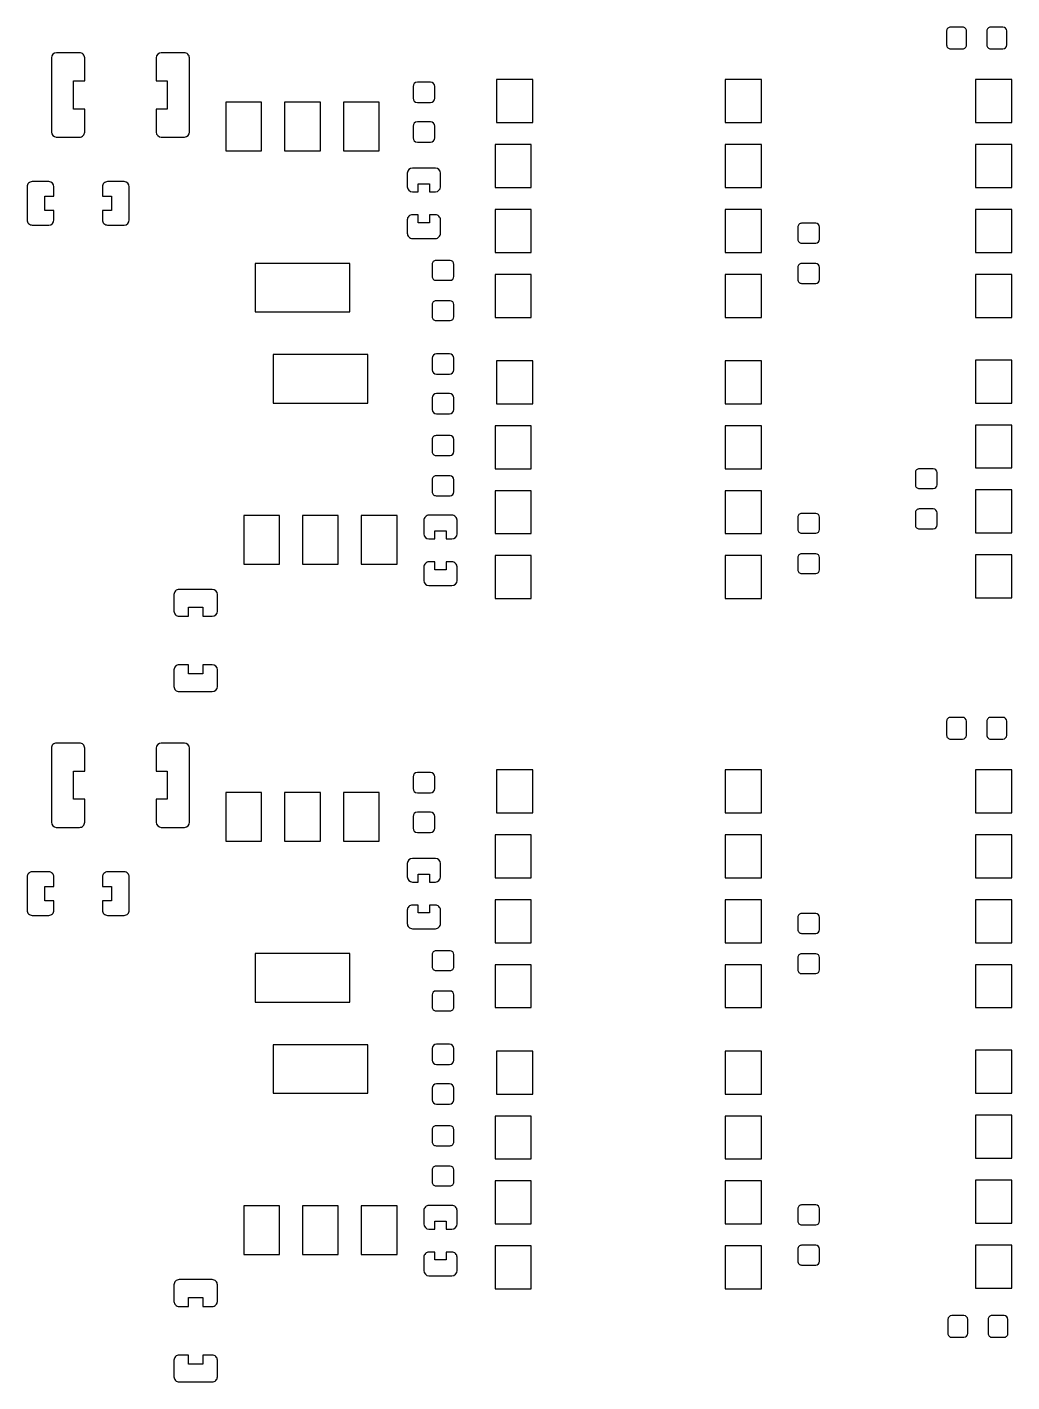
# Model space of a CAD drawing. Extents: x -210 to 210, y -160 to 160.
# Drawn here: x 45.2 to 83.8, y 26.2 to 79.2 of the extents above; entities that cross this region are included whole.
import ezdxf

# ---------------------------------------------------------------- set-up
doc = ezdxf.new("R2010")
doc.units = 0
doc.header["$MEASUREMENT"] = 0
doc.layers.get('0').update_dxf_attribs({"linetype": 'CONTINUOUS'})

msp = doc.modelspace()

# ---------------------------------------------------------------- linework, layer by layer
for points in [[(81.975, 79.075, 0.414214), (81.825005, 79.224995), (81.825005, 79.224995), (81.35, 79.224995), (81.35, 79.224995, 0.41429), (81.199995, 79.075), (81.199995, 79.075), (81.199995, 78.525), (81.199995, 78.525, 0.41428), (81.35, 78.374995), (81.35, 78.374995), (81.825005, 78.374995), (81.825005, 78.374995, 0.414214), (81.975, 78.525), (81.975, 78.525), (81.975, 79.075)], [(83.55, 79.075, 0.414147), (83.4, 79.224995), (83.4, 79.224995), (82.925, 79.224995), (82.925, 79.224995, 0.414223), (82.775, 79.075), (82.775, 79.075), (82.775, 78.525), (82.775, 78.525, 0.41428), (82.925, 78.374995), (82.925, 78.374995), (83.4, 78.374995), (83.4, 78.374995, 0.414128), (83.55, 78.525), (83.55, 78.525), (83.55, 79.075)], [(47.463999, 78.02, 0.414736), (47.263999, 78.22), (47.263999, 78.22), (46.363999, 78.22), (46.363999, 78.22, 0.414028), (46.163999, 78.02), (46.163999, 78.02), (46.163999, 75.12), (46.163999, 75.12, 0.396598), (46.351997, 74.92), (46.351997, 74.92), (47.263999, 74.92), (47.263999, 74.92, 0.414729), (47.463999, 75.12), (47.463999, 75.12), (47.463999, 76.02), (47.463999, 76.02), (47.031001, 76.02), (47.031001, 76.02), (47.031001, 77.12), (47.031001, 77.12), (47.463999, 77.12), (47.463999, 77.12), (47.463999, 78.02)], [(51.563999, 78.02, 0.414779), (51.363999, 78.22), (51.363999, 78.22), (50.463999, 78.22), (50.463999, 78.22, 0.414035), (50.263999, 78.02), (50.263999, 78.02), (50.263999, 77.12), (50.263999, 77.12), (50.698003, 77.12), (50.698003, 77.12), (50.698003, 76.02), (50.698003, 76.02), (50.263999, 76.02), (50.263999, 76.02), (50.263999, 75.12), (50.263999, 75.12, 0.41402), (50.463999, 74.92), (50.463999, 74.92), (51.376997, 74.92), (51.376997, 74.92, 0.395861), (51.563999, 75.12), (51.563999, 75.12), (51.563999, 78.02)], [(61.165, 76.895, 0.403963), (60.996001, 77.07), (60.996001, 77.07), (60.483999, 77.07), (60.483999, 77.07, 0.404855), (60.315, 76.895), (60.315, 76.895), (60.315, 76.445), (60.315, 76.445, 0.404832), (60.483999, 76.27), (60.483999, 76.27), (60.996001, 76.27), (60.996001, 76.27, 0.403931), (61.165, 76.445), (61.165, 76.445), (61.165, 76.895)], [(61.165, 75.345, 0.403939), (60.996001, 75.52), (60.996001, 75.52), (60.483999, 75.52), (60.483999, 75.52, 0.404823), (60.315, 75.345), (60.315, 75.345), (60.315, 74.895), (60.315, 74.895, 0.404808), (60.483999, 74.720005), (60.483999, 74.720005), (60.996001, 74.720005), (60.996001, 74.720005, 0.403891), (61.165, 74.895), (61.165, 74.895), (61.165, 75.345)], [(61.39, 73.508003, 0.413299), (61.19, 73.706997), (61.19, 73.706997), (60.29, 73.706997), (60.29, 73.706997, 0.414028), (60.09, 73.508003), (60.09, 73.508003), (60.09, 72.981997), (60.09, 72.981997, 0.414028), (60.29, 72.783003), (60.29, 72.783003), (60.522998, 72.783003), (60.522998, 72.783003), (60.522998, 73.091001), (60.522998, 73.091001), (60.956001, 73.091001), (60.956001, 73.091001), (60.956001, 72.783003), (60.956001, 72.783003), (61.19, 72.783003), (61.19, 72.783003, 0.413285), (61.39, 72.981997), (61.39, 72.981997), (61.39, 73.508003)], [(46.26, 72.98, 0.413949), (46.06, 73.179995), (46.06, 73.179995), (45.41, 73.179995), (45.41, 73.179995, 0.414772), (45.21, 72.98), (45.21, 72.98), (45.21, 71.68), (45.21, 71.68, 0.414836), (45.41, 71.48), (45.41, 71.48), (46.06, 71.48), (46.06, 71.48, 0.413942), (46.26, 71.68), (46.26, 71.68), (46.26, 72.047002), (46.26, 72.047002), (45.91, 72.047002), (45.91, 72.047002), (45.91, 72.613003), (45.91, 72.613003), (46.26, 72.613003), (46.26, 72.613003), (46.26, 72.98)], [(49.21, 72.98, 0.414013), (49.01, 73.179995), (49.01, 73.179995), (48.36, 73.179995), (48.36, 73.179995, 0.414793), (48.16, 72.98), (48.16, 72.98), (48.16, 72.613003), (48.16, 72.613003), (48.51, 72.613003), (48.51, 72.613003), (48.51, 72.047002), (48.51, 72.047002), (48.16, 72.047002), (48.16, 72.047002), (48.16, 71.68), (48.16, 71.68, 0.414786), (48.36, 71.48), (48.36, 71.48), (49.01, 71.48), (49.01, 71.48, 0.41402), (49.21, 71.68), (49.21, 71.68), (49.21, 72.98)], [(61.39, 71.681997, 0.414743), (61.19, 71.882998), (61.19, 71.882998), (60.956001, 71.882998), (60.956001, 71.882998), (60.956001, 71.574004), (60.956001, 71.574004), (60.522998, 71.574004), (60.522998, 71.574004), (60.522998, 71.882998), (60.522998, 71.882998), (60.29, 71.882998), (60.29, 71.882998, 0.415467), (60.09, 71.681997), (60.09, 71.681997), (60.09, 71.157998), (60.09, 71.157998, 0.415488), (60.29, 70.956997), (60.29, 70.956997), (61.19, 70.956997), (61.19, 70.956997, 0.414764), (61.39, 71.157998), (61.39, 71.157998), (61.39, 71.681997)], [(76.225, 71.4, 0.414128), (76.075005, 71.549995), (76.075005, 71.549995), (75.525, 71.549995), (75.525, 71.549995, 0.414214), (75.375, 71.4), (75.375, 71.4), (75.375, 70.924995), (75.375, 70.924995, 0.414252), (75.525, 70.775), (75.525, 70.775), (76.075005, 70.775), (76.075005, 70.775, 0.414175), (76.225, 70.924995), (76.225, 70.924995), (76.225, 71.4)], [(61.915, 69.945, 0.413728), (61.765, 70.095005), (61.765, 70.095005), (61.215, 70.095005), (61.215, 70.095005, 0.41471), (61.065, 69.945), (61.065, 69.945), (61.065, 69.470005), (61.065, 69.470005, 0.414729), (61.215, 69.32), (61.215, 69.32), (61.765, 69.32), (61.765, 69.32, 0.413737), (61.915, 69.470005), (61.915, 69.470005), (61.915, 69.945)], [(76.225, 69.825, 0.414147), (76.075005, 69.974995), (76.075005, 69.974995), (75.525, 69.974995), (75.525, 69.974995, 0.414214), (75.375, 69.825), (75.375, 69.825), (75.375, 69.349995), (75.375, 69.349995, 0.414233), (75.525, 69.2), (75.525, 69.2), (76.075005, 69.2), (76.075005, 69.2, 0.414156), (76.225, 69.349995), (76.225, 69.349995), (76.225, 69.825)], [(61.915, 68.37, 0.41369), (61.765, 68.52), (61.765, 68.52), (61.215, 68.52), (61.215, 68.52, 0.41469), (61.065, 68.37), (61.065, 68.37), (61.065, 67.895005), (61.065, 67.895005, 0.414738), (61.215, 67.745), (61.215, 67.745), (61.765, 67.745), (61.765, 67.745, 0.413747), (61.915, 67.895005), (61.915, 67.895005), (61.915, 68.37)], [(61.915, 66.27, 0.403954), (61.746001, 66.445), (61.746001, 66.445), (61.233999, 66.445), (61.233999, 66.445, 0.404855), (61.065, 66.27), (61.065, 66.27), (61.065, 65.82), (61.065, 65.82, 0.40484), (61.233999, 65.645), (61.233999, 65.645), (61.746001, 65.645), (61.746001, 65.645, 0.403915), (61.915, 65.82), (61.915, 65.82), (61.915, 66.27)], [(61.915, 64.719995, 0.403939), (61.746001, 64.894995), (61.746001, 64.894995), (61.233999, 64.894995), (61.233999, 64.894995, 0.404831), (61.065, 64.719995), (61.065, 64.719995), (61.065, 64.269995), (61.065, 64.269995, 0.4048), (61.233999, 64.095), (61.233999, 64.095), (61.746001, 64.095), (61.746001, 64.095, 0.403884), (61.915, 64.269995), (61.915, 64.269995), (61.915, 64.719995)], [(61.915, 63.095005, 0.413728), (61.765, 63.245), (61.765, 63.245), (61.215, 63.245), (61.215, 63.245, 0.414681), (61.065, 63.095005), (61.065, 63.095005), (61.065, 62.62), (61.065, 62.62, 0.414738), (61.215, 62.47), (61.215, 62.47), (61.765, 62.47), (61.765, 62.47, 0.413728), (61.915, 62.62), (61.915, 62.62), (61.915, 63.095005)], [(61.915, 61.52, 0.413728), (61.765, 61.67), (61.765, 61.67), (61.215, 61.67), (61.215, 61.67, 0.41469), (61.065, 61.52), (61.065, 61.52), (61.065, 61.045), (61.065, 61.045, 0.414738), (61.215, 60.895), (61.215, 60.895), (61.765, 60.895), (61.765, 60.895, 0.413718), (61.915, 61.045), (61.915, 61.045), (61.915, 61.52)], [(80.825, 61.8, 0.414166), (80.675, 61.95), (80.675, 61.95), (80.124995, 61.95), (80.124995, 61.95, 0.41428), (79.975, 61.8), (79.975, 61.8), (79.975, 61.325), (79.975, 61.325, 0.41428), (80.124995, 61.175), (80.124995, 61.175), (80.675, 61.175), (80.675, 61.175, 0.414118), (80.825, 61.325), (80.825, 61.325), (80.825, 61.8)], [(62.04, 59.932002, 0.414706), (61.84, 60.132002), (61.84, 60.132002), (60.94, 60.132002), (60.94, 60.132002, 0.41554), (60.74, 59.932002), (60.74, 59.932002), (60.74, 59.406997), (60.74, 59.406997, 0.414062), (60.94, 59.207002), (60.94, 59.207002), (61.172998, 59.207002), (61.172998, 59.207002), (61.172998, 59.516001), (61.172998, 59.516001), (61.606001, 59.516001), (61.606001, 59.516001), (61.606001, 59.207002), (61.606001, 59.207002), (61.84, 59.207002), (61.84, 59.207002, 0.413257), (62.04, 59.406997), (62.04, 59.406997), (62.04, 59.932002)], [(76.225, 60.05, 0.414156), (76.075005, 60.2), (76.075005, 60.2), (75.525, 60.2), (75.525, 60.2, 0.414233), (75.375, 60.05), (75.375, 60.05), (75.375, 59.575), (75.375, 59.575, 0.414233), (75.525, 59.425), (75.525, 59.425), (76.075005, 59.425), (76.075005, 59.425, 0.414204), (76.225, 59.575), (76.225, 59.575), (76.225, 60.05)], [(80.825, 60.225, 0.414166), (80.675, 60.375), (80.675, 60.375), (80.124995, 60.375), (80.124995, 60.375, 0.41428), (79.975, 60.225), (79.975, 60.225), (79.975, 59.75), (79.975, 59.75, 0.41428), (80.124995, 59.6), (80.124995, 59.6), (80.675, 59.6), (80.675, 59.6, 0.414118), (80.825, 59.75), (80.825, 59.75), (80.825, 60.225)], [(62.04, 58.107002, 0.414706), (61.84, 58.306997), (61.84, 58.306997), (61.606001, 58.306997), (61.606001, 58.306997), (61.606001, 57.998999), (61.606001, 57.998999), (61.172998, 57.998999), (61.172998, 57.998999), (61.172998, 58.306997), (61.172998, 58.306997), (60.94, 58.306997), (60.94, 58.306997, 0.415518), (60.74, 58.107002), (60.74, 58.107002), (60.74, 57.581997), (60.74, 57.581997, 0.414084), (60.94, 57.381997), (60.94, 57.381997), (61.84, 57.381997), (61.84, 57.381997, 0.413271), (62.04, 57.581997), (62.04, 57.581997), (62.04, 58.107002)], [(76.225, 58.475, 0.414156), (76.075005, 58.625), (76.075005, 58.625), (75.525, 58.625), (75.525, 58.625, 0.414233), (75.375, 58.475), (75.375, 58.475), (75.375, 58), (75.375, 58, 0.414233), (75.525, 57.85), (75.525, 57.85), (76.075005, 57.85), (76.075005, 57.85, 0.414204), (76.225, 58), (76.225, 58), (76.225, 58.475)], [(52.66, 57.03, 0.414006), (52.46, 57.23), (52.46, 57.23), (51.16, 57.23), (51.16, 57.23, 0.414801), (50.96, 57.03), (50.96, 57.03), (50.96, 56.38), (50.96, 56.38, 0.414793), (51.16, 56.18), (51.16, 56.18), (51.526001, 56.18), (51.526001, 56.18), (51.526001, 56.53), (51.526001, 56.53), (52.092998, 56.53), (52.092998, 56.53), (52.092998, 56.18), (52.092998, 56.18), (52.46, 56.18), (52.46, 56.18, 0.414006), (52.66, 56.38), (52.66, 56.38), (52.66, 57.03)], [(52.66, 54.08, 0.414006), (52.46, 54.28), (52.46, 54.28), (52.092998, 54.28), (52.092998, 54.28), (52.092998, 53.93), (52.092998, 53.93), (51.526001, 53.93), (51.526001, 53.93), (51.526001, 54.28), (51.526001, 54.28), (51.16, 54.28), (51.16, 54.28, 0.414801), (50.96, 54.08), (50.96, 54.08), (50.96, 53.43), (50.96, 53.43, 0.414822), (51.16, 53.23), (51.16, 53.23), (52.46, 53.23), (52.46, 53.23, 0.414006), (52.66, 53.43), (52.66, 53.43), (52.66, 54.08)], [(81.975, 52.075, 0.414204), (81.825005, 52.225), (81.825005, 52.225), (81.35, 52.225), (81.35, 52.225, 0.41428), (81.199995, 52.075), (81.199995, 52.075), (81.199995, 51.525), (81.199995, 51.525, 0.41428), (81.35, 51.375), (81.35, 51.375), (81.825005, 51.375), (81.825005, 51.375, 0.414204), (81.975, 51.525), (81.975, 51.525), (81.975, 52.075)], [(83.55, 52.075, 0.414156), (83.4, 52.225), (83.4, 52.225), (82.925, 52.225), (82.925, 52.225, 0.414223), (82.775, 52.075), (82.775, 52.075), (82.775, 51.525), (82.775, 51.525, 0.41428), (82.925, 51.375), (82.925, 51.375), (83.4, 51.375), (83.4, 51.375, 0.414128), (83.55, 51.525), (83.55, 51.525), (83.55, 52.075)], [(47.463999, 51.02, 0.41508), (47.263999, 51.22), (47.263999, 51.22), (46.365, 51.22), (46.365, 51.22, 0.415122), (46.163999, 51.02), (46.163999, 51.02), (46.163999, 48.12), (46.163999, 48.12, 0.396233), (46.351997, 47.92), (46.351997, 47.92), (47.263999, 47.92), (47.263999, 47.92, 0.415073), (47.463999, 48.12), (47.463999, 48.12), (47.463999, 49.02), (47.463999, 49.02), (47.031001, 49.02), (47.031001, 49.02), (47.031001, 50.12), (47.031001, 50.12), (47.463999, 50.12), (47.463999, 50.12), (47.463999, 51.02)], [(51.565, 51.02, 0.413656), (51.365, 51.22), (51.365, 51.22), (50.463999, 51.22), (50.463999, 51.22, 0.413649), (50.265, 51.02), (50.265, 51.02), (50.265, 50.12), (50.265, 50.12), (50.698003, 50.12), (50.698003, 50.12), (50.698003, 49.02), (50.698003, 49.02), (50.265, 49.02), (50.265, 49.02), (50.265, 48.12), (50.265, 48.12, 0.413635), (50.463999, 47.92), (50.463999, 47.92), (51.376997, 47.92), (51.376997, 47.92, 0.39624), (51.565, 48.12), (51.565, 48.12), (51.565, 51.02)], [(61.165, 49.895, 0.404376), (60.996001, 50.07), (60.996001, 50.07), (60.483999, 50.07), (60.483999, 50.07, 0.404473), (60.315, 49.895), (60.315, 49.895), (60.315, 49.445), (60.315, 49.445, 0.404418), (60.483999, 49.27), (60.483999, 49.27), (60.996001, 49.27), (60.996001, 49.27, 0.404329), (61.165, 49.445), (61.165, 49.445), (61.165, 49.895)], [(61.165, 48.345, 0.404344), (60.996001, 48.52), (60.996001, 48.52), (60.483999, 48.52), (60.483999, 48.52, 0.404425), (60.315, 48.345), (60.315, 48.345), (60.315, 47.895), (60.315, 47.895, 0.404394), (60.483999, 47.72), (60.483999, 47.72), (60.996001, 47.72), (60.996001, 47.72, 0.404313), (61.165, 47.895), (61.165, 47.895), (61.165, 48.345)], [(61.39, 46.507998, 0.413685), (61.19, 46.707002), (61.19, 46.707002), (60.29, 46.707002), (60.29, 46.707002, 0.413671), (60.09, 46.507998), (60.09, 46.507998), (60.09, 45.981997), (60.09, 45.981997, 0.413649), (60.29, 45.782002), (60.29, 45.782002), (60.522998, 45.782002), (60.522998, 45.782002), (60.522998, 46.091001), (60.522998, 46.091001), (60.957002, 46.091001), (60.957002, 46.091001), (60.957002, 45.782002), (60.957002, 45.782002), (61.19, 45.782002), (61.19, 45.782002, 0.413656), (61.39, 45.981997), (61.39, 45.981997), (61.39, 46.507998)], [(46.26, 45.98, 0.414314), (46.06, 46.18), (46.06, 46.18), (45.41, 46.18), (45.41, 46.18, 0.414414), (45.21, 45.98), (45.21, 45.98), (45.21, 44.68), (45.21, 44.68, 0.414457), (45.41, 44.48), (45.41, 44.48), (46.06, 44.48), (46.06, 44.48, 0.414314), (46.26, 44.68), (46.26, 44.68), (46.26, 45.047002), (46.26, 45.047002), (45.91, 45.047002), (45.91, 45.047002), (45.91, 45.612998), (45.91, 45.612998), (46.26, 45.612998), (46.26, 45.612998), (46.26, 45.98)], [(49.21, 45.98, 0.414364), (49.01, 46.18), (49.01, 46.18), (48.36, 46.18), (48.36, 46.18, 0.414435), (48.16, 45.98), (48.16, 45.98), (48.16, 45.612998), (48.16, 45.612998), (48.51, 45.612998), (48.51, 45.612998), (48.51, 45.047002), (48.51, 45.047002), (48.16, 45.047002), (48.16, 45.047002), (48.16, 44.68), (48.16, 44.68, 0.414428), (48.36, 44.48), (48.36, 44.48), (49.01, 44.48), (49.01, 44.48, 0.414385), (49.21, 44.68), (49.21, 44.68), (49.21, 45.98)], [(61.39, 44.682002, 0.415101), (61.19, 44.881997), (61.19, 44.881997), (60.957002, 44.881997), (60.957002, 44.881997), (60.957002, 44.573999), (60.957002, 44.573999), (60.522998, 44.573999), (60.522998, 44.573999), (60.522998, 44.881997), (60.522998, 44.881997), (60.29, 44.881997), (60.29, 44.881997, 0.415101), (60.09, 44.682002), (60.09, 44.682002), (60.09, 44.158003), (60.09, 44.158003, 0.415137), (60.29, 43.956997), (60.29, 43.956997), (61.19, 43.956997), (61.19, 43.956997, 0.415137), (61.39, 44.158003), (61.39, 44.158003), (61.39, 44.682002)], [(76.225, 44.4, 0.414128), (76.075005, 44.55), (76.075005, 44.55), (75.525, 44.55), (75.525, 44.55, 0.414214), (75.375, 44.4), (75.375, 44.4), (75.375, 43.925), (75.375, 43.925, 0.414252), (75.525, 43.775), (75.525, 43.775), (76.075005, 43.775), (76.075005, 43.775, 0.414185), (76.225, 43.925), (76.225, 43.925), (76.225, 44.4)], [(61.915, 42.945, 0.414194), (61.765, 43.095), (61.765, 43.095), (61.215, 43.095), (61.215, 43.095, 0.414223), (61.065, 42.945), (61.065, 42.945), (61.065, 42.47), (61.065, 42.47, 0.414233), (61.215, 42.32), (61.215, 42.32), (61.765, 42.32), (61.765, 42.32, 0.414214), (61.915, 42.47), (61.915, 42.47), (61.915, 42.945)], [(76.225, 42.825, 0.414128), (76.075005, 42.975), (76.075005, 42.975), (75.525, 42.975), (75.525, 42.975, 0.414214), (75.375, 42.825), (75.375, 42.825), (75.375, 42.35), (75.375, 42.35, 0.414252), (75.525, 42.2), (75.525, 42.2), (76.075005, 42.2), (76.075005, 42.2, 0.414185), (76.225, 42.35), (76.225, 42.35), (76.225, 42.825)], [(61.915, 41.37, 0.414175), (61.765, 41.52), (61.765, 41.52), (61.215, 41.52), (61.215, 41.52, 0.414204), (61.065, 41.37), (61.065, 41.37), (61.065, 40.895), (61.065, 40.895, 0.414252), (61.215, 40.745002), (61.215, 40.745002), (61.765, 40.745002), (61.765, 40.745002, 0.414233), (61.915, 40.895), (61.915, 40.895), (61.915, 41.37)], [(61.915, 39.269998, 0.40438), (61.746001, 39.445002), (61.746001, 39.445002), (61.233999, 39.445002), (61.233999, 39.445002, 0.404477), (61.065, 39.269998), (61.065, 39.269998), (61.065, 38.819998), (61.065, 38.819998, 0.404418), (61.233999, 38.645), (61.233999, 38.645), (61.746001, 38.645), (61.746001, 38.645, 0.404337), (61.915, 38.819998), (61.915, 38.819998), (61.915, 39.269998)], [(61.915, 37.719998, 0.40434), (61.746001, 37.895002), (61.746001, 37.895002), (61.233999, 37.895002), (61.233999, 37.895002, 0.404429), (61.065, 37.719998), (61.065, 37.719998), (61.065, 37.269998), (61.065, 37.269998, 0.404386), (61.233999, 37.095), (61.233999, 37.095), (61.746001, 37.095), (61.746001, 37.095, 0.404297), (61.915, 37.269998), (61.915, 37.269998), (61.915, 37.719998)], [(61.915, 36.095, 0.414194), (61.765, 36.245), (61.765, 36.245), (61.215, 36.245), (61.215, 36.245, 0.414218), (61.065, 36.095), (61.065, 36.095), (61.065, 35.62), (61.065, 35.62, 0.414252), (61.215, 35.470002), (61.215, 35.470002), (61.765, 35.470002), (61.765, 35.470002, 0.414214), (61.915, 35.62), (61.915, 35.62), (61.915, 36.095)], [(61.915, 34.52, 0.414194), (61.765, 34.67), (61.765, 34.67), (61.215, 34.67), (61.215, 34.67, 0.414214), (61.065, 34.52), (61.065, 34.52), (61.065, 34.045), (61.065, 34.045, 0.414256), (61.215, 33.895), (61.215, 33.895), (61.765, 33.895), (61.765, 33.895, 0.414218), (61.915, 34.045), (61.915, 34.045), (61.915, 34.52)], [(62.04, 32.932, 0.415062), (61.84, 33.133), (61.84, 33.133), (60.94, 33.133), (60.94, 33.133, 0.415176), (60.74, 32.932), (60.74, 32.932), (60.74, 32.407), (60.74, 32.407, 0.413699), (60.94, 32.207002), (60.94, 32.207002), (61.172998, 32.207002), (61.172998, 32.207002), (61.172998, 32.515999), (61.172998, 32.515999), (61.606997, 32.515999), (61.606997, 32.515999), (61.606997, 32.207002), (61.606997, 32.207002), (61.84, 32.207002), (61.84, 32.207002, 0.413599), (62.04, 32.407), (62.04, 32.407), (62.04, 32.932)], [(76.225, 33, 0.414147), (76.075005, 33.149998), (76.075005, 33.149998), (75.525, 33.149998), (75.525, 33.149998, 0.414214), (75.375, 33), (75.375, 33), (75.375, 32.525), (75.375, 32.525, 0.414237), (75.525, 32.375), (75.525, 32.375), (76.075005, 32.375), (76.075005, 32.375, 0.414204), (76.225, 32.525), (76.225, 32.525), (76.225, 33)], [(62.04, 31.107, 0.415037), (61.84, 31.307), (61.84, 31.307), (61.606997, 31.307), (61.606997, 31.307), (61.606997, 30.998999), (61.606997, 30.998999), (61.172998, 30.998999), (61.172998, 30.998999), (61.172998, 31.307), (61.172998, 31.307), (60.94, 31.307), (60.94, 31.307, 0.415134), (60.74, 31.107), (60.74, 31.107), (60.74, 30.582), (60.74, 30.582, 0.413731), (60.94, 30.382), (60.94, 30.382), (61.84, 30.382), (61.84, 30.382, 0.413624), (62.04, 30.582), (62.04, 30.582), (62.04, 31.107)], [(76.225, 31.425, 0.414147), (76.075005, 31.575002), (76.075005, 31.575002), (75.525, 31.575002), (75.525, 31.575002, 0.414214), (75.375, 31.425), (75.375, 31.425), (75.375, 30.95), (75.375, 30.95, 0.414242), (75.525, 30.8), (75.525, 30.8), (76.075005, 30.8), (76.075005, 30.8, 0.414204), (76.225, 30.95), (76.225, 30.95), (76.225, 31.425)], [(52.66, 30.03, 0.414375), (52.46, 30.23), (52.46, 30.23), (51.16, 30.23), (51.16, 30.23, 0.41445), (50.96, 30.03), (50.96, 30.03), (50.96, 29.38), (50.96, 29.38, 0.414428), (51.16, 29.18), (51.16, 29.18), (51.527002, 29.18), (51.527002, 29.18), (51.527002, 29.53), (51.527002, 29.53), (52.092998, 29.53), (52.092998, 29.53), (52.092998, 29.18), (52.092998, 29.18), (52.46, 29.18), (52.46, 29.18, 0.414371), (52.66, 29.38), (52.66, 29.38), (52.66, 30.03)], [(82.025, 28.675, 0.414147), (81.874995, 28.825), (81.874995, 28.825), (81.4, 28.825), (81.4, 28.825, 0.414194), (81.249995, 28.675), (81.249995, 28.675), (81.249995, 28.125), (81.249995, 28.125, 0.414261), (81.4, 27.975), (81.4, 27.975), (81.874995, 27.975), (81.874995, 27.975, 0.414161), (82.025, 28.125), (82.025, 28.125), (82.025, 28.675)], [(83.6, 28.675, 0.414147), (83.45, 28.825), (83.45, 28.825), (82.975, 28.825), (82.975, 28.825, 0.414214), (82.825, 28.675), (82.825, 28.675), (82.825, 28.125), (82.825, 28.125, 0.414242), (82.975, 27.975), (82.975, 27.975), (83.45, 27.975), (83.45, 27.975, 0.414214), (83.6, 28.125), (83.6, 28.125), (83.6, 28.675)], [(52.66, 27.08, 0.414389), (52.46, 27.28), (52.46, 27.28), (52.092998, 27.28), (52.092998, 27.28), (52.092998, 26.93), (52.092998, 26.93), (51.527002, 26.93), (51.527002, 26.93), (51.527002, 27.28), (51.527002, 27.28), (51.16, 27.28), (51.16, 27.28, 0.414439), (50.96, 27.08), (50.96, 27.08), (50.96, 26.43), (50.96, 26.43, 0.414432), (51.16, 26.23), (51.16, 26.23), (52.46, 26.23), (52.46, 26.23, 0.414375), (52.66, 26.43), (52.66, 26.43), (52.66, 27.08)]]:
    msp.add_lwpolyline(points, format="xyb")
for points in [[(65.004995, 77.17), (63.585, 77.17), (63.585, 77.17), (63.585, 75.49), (63.585, 75.49), (65.004995, 75.49), (65.004995, 75.49), (65.004995, 77.17)], [(73.955, 77.17), (72.535, 77.17), (72.535, 77.17), (72.535, 75.49), (72.535, 75.49), (73.955, 75.49), (73.955, 75.49), (73.955, 77.17)], [(83.755, 77.17), (82.335, 77.17), (82.335, 77.17), (82.335, 75.49), (82.335, 75.49), (83.755, 75.49), (83.755, 75.49), (83.755, 77.17)], [(54.39, 76.282998), (52.99, 76.282998), (52.99, 76.282998), (52.99, 74.382002), (52.99, 74.382002), (54.39, 74.382002), (54.39, 74.382002), (54.39, 76.282998)], [(56.69, 76.282998), (55.29, 76.282998), (55.29, 76.282998), (55.29, 74.382002), (55.29, 74.382002), (56.69, 74.382002), (56.69, 74.382002), (56.69, 76.282998)], [(58.99, 76.282998), (57.59, 76.282998), (57.59, 76.282998), (57.59, 74.382002), (57.59, 74.382002), (58.99, 74.382002), (58.99, 74.382002), (58.99, 76.282998)], [(64.944995, 74.63), (63.525, 74.63), (63.525, 74.63), (63.525, 72.95), (63.525, 72.95), (64.944995, 72.95), (64.944995, 72.95), (64.944995, 74.63)], [(73.955, 74.63), (72.535, 74.63), (72.535, 74.63), (72.535, 72.95), (72.535, 72.95), (73.955, 72.95), (73.955, 72.95), (73.955, 74.63)], [(83.755, 74.63), (82.335, 74.63), (82.335, 74.63), (82.335, 72.95), (82.335, 72.95), (83.755, 72.95), (83.755, 72.95), (83.755, 74.63)], [(64.944995, 72.09), (63.525, 72.09), (63.525, 72.09), (63.525, 70.41), (63.525, 70.41), (64.944995, 70.41), (64.944995, 70.41), (64.944995, 72.09)], [(73.955, 72.09), (72.535, 72.09), (72.535, 72.09), (72.535, 70.41), (72.535, 70.41), (73.955, 70.41), (73.955, 70.41), (73.955, 72.09)], [(83.755, 72.09), (82.335, 72.09), (82.335, 72.09), (82.335, 70.41), (82.335, 70.41), (83.755, 70.41), (83.755, 70.41), (83.755, 72.09)], [(57.84, 69.982002), (54.14, 69.982002), (54.14, 69.982002), (54.14, 68.081997), (54.14, 68.081997), (57.84, 68.081997), (57.84, 68.081997), (57.84, 69.982002)], [(64.944995, 69.55), (63.525, 69.55), (63.525, 69.55), (63.525, 67.87), (63.525, 67.87), (64.944995, 67.87), (64.944995, 67.87), (64.944995, 69.55)], [(73.955, 69.55), (72.535, 69.55), (72.535, 69.55), (72.535, 67.87), (72.535, 67.87), (73.955, 67.87), (73.955, 67.87), (73.955, 69.55)], [(83.755, 69.55), (82.335, 69.55), (82.335, 69.55), (82.335, 67.87), (82.335, 67.87), (83.755, 67.87), (83.755, 67.87), (83.755, 69.55)], [(58.54, 66.419995), (54.84, 66.419995), (54.84, 66.419995), (54.84, 64.52), (54.84, 64.52), (58.54, 64.52), (58.54, 64.52), (58.54, 66.419995)], [(65.004995, 66.17), (63.585, 66.17), (63.585, 66.17), (63.585, 64.49), (63.585, 64.49), (65.004995, 64.49), (65.004995, 64.49), (65.004995, 66.17)], [(73.955, 66.17), (72.535, 66.17), (72.535, 66.17), (72.535, 64.49), (72.535, 64.49), (73.955, 64.49), (73.955, 64.49), (73.955, 66.17)], [(83.755, 66.200005), (82.335, 66.200005), (82.335, 66.200005), (82.335, 64.52), (82.335, 64.52), (83.755, 64.52), (83.755, 64.52), (83.755, 66.200005)], [(64.944995, 63.63), (63.525, 63.63), (63.525, 63.63), (63.525, 61.95), (63.525, 61.95), (64.944995, 61.95), (64.944995, 61.95), (64.944995, 63.63)], [(73.955, 63.63), (72.535, 63.63), (72.535, 63.63), (72.535, 61.95), (72.535, 61.95), (73.955, 61.95), (73.955, 61.95), (73.955, 63.63)], [(83.755, 63.660005), (82.335, 63.660005), (82.335, 63.660005), (82.335, 61.98), (82.335, 61.98), (83.755, 61.98), (83.755, 61.98), (83.755, 63.660005)], [(64.944995, 61.09), (63.525, 61.09), (63.525, 61.09), (63.525, 59.41), (63.525, 59.41), (64.944995, 59.41), (64.944995, 59.41), (64.944995, 61.09)], [(73.955, 61.09), (72.535, 61.09), (72.535, 61.09), (72.535, 59.41), (72.535, 59.41), (73.955, 59.41), (73.955, 59.41), (73.955, 61.09)], [(83.755, 61.12), (82.335, 61.12), (82.335, 61.12), (82.335, 59.44), (82.335, 59.44), (83.755, 59.44), (83.755, 59.44), (83.755, 61.12)], [(55.09, 60.12), (53.69, 60.12), (53.69, 60.12), (53.69, 58.22), (53.69, 58.22), (55.09, 58.22), (55.09, 58.22), (55.09, 60.12)], [(57.39, 60.12), (55.99, 60.12), (55.99, 60.12), (55.99, 58.22), (55.99, 58.22), (57.39, 58.22), (57.39, 58.22), (57.39, 60.12)], [(59.69, 60.12), (58.29, 60.12), (58.29, 60.12), (58.29, 58.22), (58.29, 58.22), (59.69, 58.22), (59.69, 58.22), (59.69, 60.12)], [(64.944995, 58.55), (63.525, 58.55), (63.525, 58.55), (63.525, 56.87), (63.525, 56.87), (64.944995, 56.87), (64.944995, 56.87), (64.944995, 58.55)], [(73.955, 58.55), (72.535, 58.55), (72.535, 58.55), (72.535, 56.87), (72.535, 56.87), (73.955, 56.87), (73.955, 56.87), (73.955, 58.55)], [(83.755, 58.58), (82.335, 58.58), (82.335, 58.58), (82.335, 56.9), (82.335, 56.9), (83.755, 56.9), (83.755, 56.9), (83.755, 58.58)], [(65.004995, 50.17), (63.585, 50.17), (63.585, 50.17), (63.585, 48.49), (63.585, 48.49), (65.004995, 48.49), (65.004995, 48.49), (65.004995, 50.17)], [(73.955, 50.17), (72.535, 50.17), (72.535, 50.17), (72.535, 48.49), (72.535, 48.49), (73.955, 48.49), (73.955, 48.49), (73.955, 50.17)], [(83.755, 50.17), (82.335, 50.17), (82.335, 50.17), (82.335, 48.49), (82.335, 48.49), (83.755, 48.49), (83.755, 48.49), (83.755, 50.17)], [(54.39, 49.281997), (52.99, 49.281997), (52.99, 49.281997), (52.99, 47.382998), (52.99, 47.382998), (54.39, 47.382998), (54.39, 47.382998), (54.39, 49.281997)], [(56.69, 49.281997), (55.29, 49.281997), (55.29, 49.281997), (55.29, 47.382998), (55.29, 47.382998), (56.69, 47.382998), (56.69, 47.382998), (56.69, 49.281997)], [(58.99, 49.281997), (57.59, 49.281997), (57.59, 49.281997), (57.59, 47.382998), (57.59, 47.382998), (58.99, 47.382998), (58.99, 47.382998), (58.99, 49.281997)], [(64.944995, 47.63), (63.525, 47.63), (63.525, 47.63), (63.525, 45.95), (63.525, 45.95), (64.944995, 45.95), (64.944995, 45.95), (64.944995, 47.63)], [(73.955, 47.63), (72.535, 47.63), (72.535, 47.63), (72.535, 45.95), (72.535, 45.95), (73.955, 45.95), (73.955, 45.95), (73.955, 47.63)], [(83.755, 47.63), (82.335, 47.63), (82.335, 47.63), (82.335, 45.95), (82.335, 45.95), (83.755, 45.95), (83.755, 45.95), (83.755, 47.63)], [(64.944995, 45.09), (63.525, 45.09), (63.525, 45.09), (63.525, 43.41), (63.525, 43.41), (64.944995, 43.41), (64.944995, 43.41), (64.944995, 45.09)], [(73.955, 45.09), (72.535, 45.09), (72.535, 45.09), (72.535, 43.41), (72.535, 43.41), (73.955, 43.41), (73.955, 43.41), (73.955, 45.09)], [(83.755, 45.09), (82.335, 45.09), (82.335, 45.09), (82.335, 43.41), (82.335, 43.41), (83.755, 43.41), (83.755, 43.41), (83.755, 45.09)], [(57.84, 42.982998), (54.14, 42.982998), (54.14, 42.982998), (54.14, 41.081997), (54.14, 41.081997), (57.84, 41.081997), (57.84, 41.081997), (57.84, 42.982998)], [(64.944995, 42.55), (63.525, 42.55), (63.525, 42.55), (63.525, 40.87), (63.525, 40.87), (64.944995, 40.87), (64.944995, 40.87), (64.944995, 42.55)], [(73.955, 42.55), (72.535, 42.55), (72.535, 42.55), (72.535, 40.87), (72.535, 40.87), (73.955, 40.87), (73.955, 40.87), (73.955, 42.55)], [(83.755, 42.55), (82.335, 42.55), (82.335, 42.55), (82.335, 40.87), (82.335, 40.87), (83.755, 40.87), (83.755, 40.87), (83.755, 42.55)], [(58.54, 39.42), (54.84, 39.42), (54.84, 39.42), (54.84, 37.52), (54.84, 37.52), (58.54, 37.52), (58.54, 37.52), (58.54, 39.42)], [(65.004995, 39.17), (63.585, 39.17), (63.585, 39.17), (63.585, 37.49), (63.585, 37.49), (65.004995, 37.49), (65.004995, 37.49), (65.004995, 39.17)], [(73.955, 39.17), (72.535, 39.17), (72.535, 39.17), (72.535, 37.49), (72.535, 37.49), (73.955, 37.49), (73.955, 37.49), (73.955, 39.17)], [(83.755, 39.2), (82.335, 39.2), (82.335, 39.2), (82.335, 37.52), (82.335, 37.52), (83.755, 37.52), (83.755, 37.52), (83.755, 39.2)], [(64.944995, 36.63), (63.525, 36.63), (63.525, 36.63), (63.525, 34.95), (63.525, 34.95), (64.944995, 34.95), (64.944995, 34.95), (64.944995, 36.63)], [(73.955, 36.63), (72.535, 36.63), (72.535, 36.63), (72.535, 34.95), (72.535, 34.95), (73.955, 34.95), (73.955, 34.95), (73.955, 36.63)], [(83.755, 36.66), (82.335, 36.66), (82.335, 36.66), (82.335, 34.98), (82.335, 34.98), (83.755, 34.98), (83.755, 34.98), (83.755, 36.66)], [(64.944995, 34.09), (63.525, 34.09), (63.525, 34.09), (63.525, 32.41), (63.525, 32.41), (64.944995, 32.41), (64.944995, 32.41), (64.944995, 34.09)], [(73.955, 34.09), (72.535, 34.09), (72.535, 34.09), (72.535, 32.41), (72.535, 32.41), (73.955, 32.41), (73.955, 32.41), (73.955, 34.09)], [(83.755, 34.12), (82.335, 34.12), (82.335, 34.12), (82.335, 32.44), (82.335, 32.44), (83.755, 32.44), (83.755, 32.44), (83.755, 34.12)], [(55.09, 33.12), (53.69, 33.12), (53.69, 33.12), (53.69, 31.22), (53.69, 31.22), (55.09, 31.22), (55.09, 31.22), (55.09, 33.12)], [(57.39, 33.12), (55.99, 33.12), (55.99, 33.12), (55.99, 31.22), (55.99, 31.22), (57.39, 31.22), (57.39, 31.22), (57.39, 33.12)], [(59.69, 33.12), (58.29, 33.12), (58.29, 33.12), (58.29, 31.22), (58.29, 31.22), (59.69, 31.22), (59.69, 31.22), (59.69, 33.12)], [(64.944995, 31.550002), (63.525, 31.550002), (63.525, 31.550002), (63.525, 29.87), (63.525, 29.87), (64.944995, 29.87), (64.944995, 29.87), (64.944995, 31.550002)], [(73.955, 31.550002), (72.535, 31.550002), (72.535, 31.550002), (72.535, 29.87), (72.535, 29.87), (73.955, 29.87), (73.955, 29.87), (73.955, 31.550002)], [(83.755, 31.58), (82.335, 31.58), (82.335, 31.58), (82.335, 29.9), (82.335, 29.9), (83.755, 29.9), (83.755, 29.9), (83.755, 31.58)]]:
    msp.add_lwpolyline(points)

doc.saveas('drawing.dxf')
